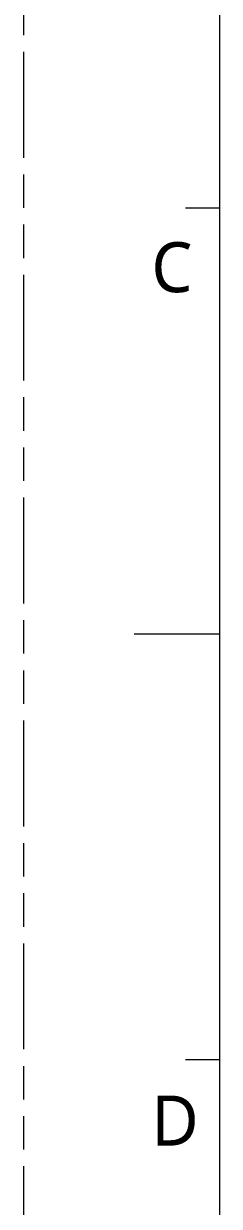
# Model space of a CAD drawing. Extents: x 726 to 4465, y 139 to 737.
# Drawn here: x 3838.3 to 3855.9, y 433.8 to 539.9 of the extents above; entities that cross this region are included whole.
import ezdxf

# ---------------------------------------------------------------- set-up
doc = ezdxf.new("R2010")
doc.units = 0
doc.linetypes.add('PHANTOM', pattern=[29.5, 9.5, -1.5, 3, -1.5, 3, -1.5, 9.5])
doc.layers.get('0').update_dxf_attribs({"lineweight": 5})
doc.layers.add('0PAPERF', color=2, linetype='PHANTOM', lineweight=5, plot=False)
doc.layers.add('鵬鼎', color=5, linetype='Continuous')
doc.styles.get("Standard").update_dxf_attribs({"font": 'txt.shx'})

msp = doc.modelspace()

# ---------------------------------------------------------------- linework, layer by layer
for p, q in [((3855.9, 714.43), (3855.9, 306.28)), ((3855.9, 523.34), (3852.85, 523.34)), ((3855.9, 485.13), (3848.26, 485.13)), ((3855.9, 446.91), (3852.85, 446.91))]:
    msp.add_line(p, q)
at = {"layer": '0PAPERF'}
msp.add_line((3838.32, 737.37), (3838.32, 294.05), dxfattribs=at)

# ---------------------------------------------------------------- texts
at = {"layer": '鵬鼎', "char_height": 4.4855, "width": 8.4608, "attachment_point": 1}
for s, insert in [('{\\fMicrosoft JhengHei|b0|i0|c136|p0;\\C0;C}', (3849.79, 520.29)), ('{\\fMicrosoft JhengHei|b0|i0|c136|p0;\\C0;D}', (3849.79, 443.71))]:
    msp.add_mtext(s, dxfattribs=dict(at, insert=insert))

doc.saveas('drawing.dxf')
